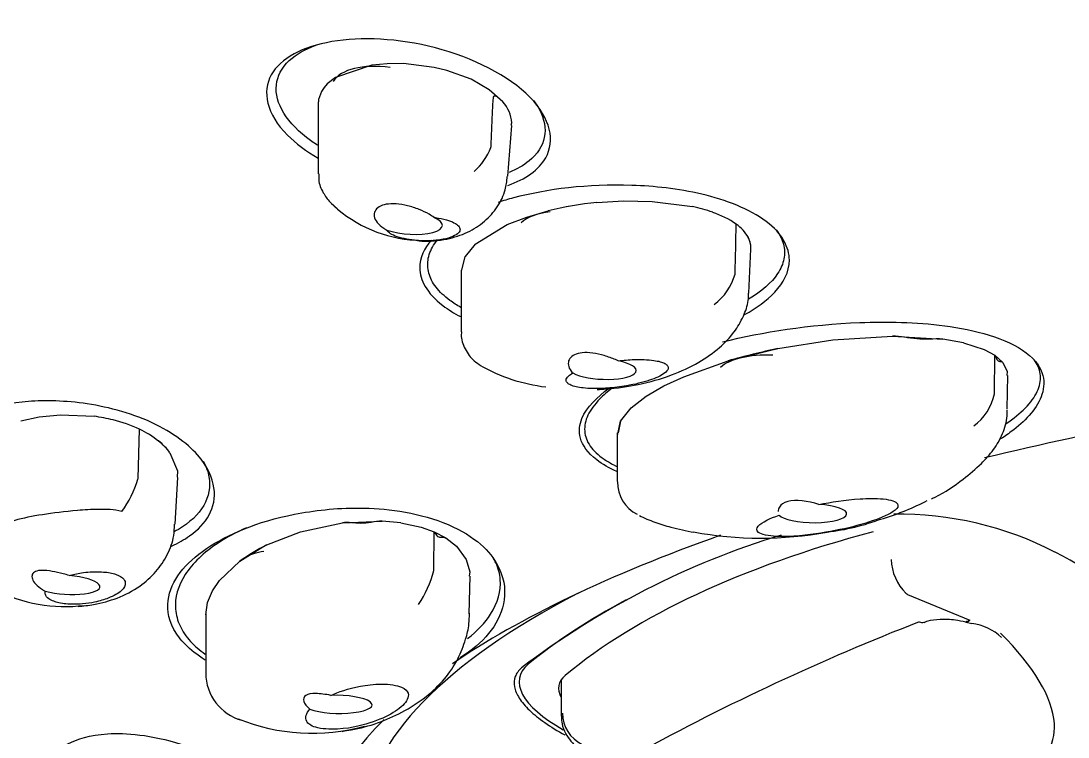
# Model space of a CAD drawing. Header units: millimetres. Extents: x -3207095 to 15275363, y 3702017 to 4798027.
# Drawn here: x 705544.976 to 705547.072, y 4470291.842 to 4470293.276 of the extents above; entities that cross this region are included whole.
import ezdxf

# ---------------------------------------------------------------- set-up
doc = ezdxf.new("R2010")
doc.units = ezdxf.units.MM
doc.linetypes.add('DUZ', pattern=[500, 500])
doc.layers.get('0').update_dxf_attribs({"color": 1, "linetype": 'DUZ'})
doc.layers.add('a_vitrifiye', color=195, linetype='Continuous')

# ---------------------------------------------------------------- blocks, each defined once
blk = doc.blocks.new('TEPEDUS')
for p, q in [((38577.428, -2198.662), (38577.21, -2198.663)), ((38577.837, -2198.713), (38577.428, -2198.662)), ((38577.008, -2198.683), (38576.523, -2198.846)), ((38577.21, -2198.663), (38577.008, -2198.683)), ((38578.006, -2198.753), (38577.837, -2198.713)), ((38578.331, -2198.871), (38578.006, -2198.753)), ((38576.412, -2198.932), (38576.37, -2198.98)), ((38576.523, -2198.846), (38576.412, -2198.932)), ((38578.574, -2199.01), (38578.331, -2198.871)), ((38576.334, -2199.034), (38576.297, -2199.141)), ((38576.37, -2198.98), (38576.334, -2199.034)), ((38578.755, -2199.173), (38578.574, -2199.01)), ((38576.293, -2199.197), (38576.293, -2200.133)), ((38578.821, -2200.165), (38578.875, -2199.486)), ((38578.865, -2199.485), (38578.876, -2199.453)), ((38578.595, -2199.781), (38578.598, -2199.766)), ((38580.009, -2200.516), (38580.366, -2200.494)), ((38580.366, -2200.494), (38580.747, -2200.5)), ((38580.747, -2200.5), (38581.287, -2200.571)), ((38578.811, -2200.811), (38579.073, -2200.71)), ((38579.073, -2200.71), (38579.361, -2200.627)), ((38578.388, -2201.071), (38578.811, -2200.811)), ((38578.388, -2201.071), (38578.251, -2201.236)), ((38582.038, -2201.725), (38582.065, -2201.14)), ((38578.209, -2201.418), (38578.251, -2201.236)), ((38578.2, -2201.417), (38578.2, -2202.242)), ((38581.853, -2201.47), (38581.854, -2201.461)), ((38582.425, -2202.465), (38583.155, -2202.349)), ((38583.155, -2202.349), (38583.954, -2202.3)), ((38583.954, -2202.3), (38584.624, -2202.339)), ((38584.902, -2202.39), (38584.624, -2202.339)), ((38584.902, -2202.39), (38585.174, -2202.478)), ((38581.762, -2202.63), (38582.332, -2202.484)), ((38582.332, -2202.484), (38582.425, -2202.465)), ((38585.174, -2202.478), (38585.318, -2202.555)), ((38585.314, -2203.068), (38585.318, -2202.555)), ((38585.318, -2202.555), (38585.425, -2202.649)), ((38581.169, -2202.84), (38581.762, -2202.63)), ((38585.425, -2202.649), (38585.485, -2202.77)), ((38585.425, -2202.649), (38585.485, -2202.77)), ((38580.904, -2202.964), (38581.169, -2202.84)), ((38585.485, -2202.77), (38585.478, -2202.824)), ((38585.485, -2203.27), (38585.491, -2202.825)), ((38580.668, -2203.101), (38580.904, -2202.964)), ((38580.468, -2203.255), (38580.668, -2203.101)), ((38585.314, -2203.07), (38585.314, -2203.068)), ((38580.325, -2203.432), (38580.468, -2203.255)), ((38572.326, -2203.43), (38572.571, -2203.377)), ((38572.571, -2203.377), (38572.854, -2203.348)), ((38572.854, -2203.348), (38573.303, -2203.369)), ((38573.889, -2204.199), (38573.909, -2203.542)), ((38580.284, -2203.625), (38580.325, -2203.432)), ((38580.325, -2203.432), (38580.292, -2203.59)), ((38580.282, -2203.59), (38580.282, -2204.24)), ((38574.314, -2203.856), (38574.417, -2204.095)), ((38574.417, -2204.095), (38574.411, -2204.183)), ((38573.888, -2204.208), (38573.889, -2204.199)), ((38574.384, -2204.81), (38574.421, -2204.184)), ((38576.058, -2204.909), (38576.614, -2204.79)), ((38576.614, -2204.79), (38577.145, -2204.767)), ((38577.394, -2204.791), (38577.145, -2204.767)), ((38577.394, -2204.791), (38577.667, -2204.85)), ((38575.608, -2205.085), (38576.058, -2204.909)), ((38577.667, -2204.85), (38577.837, -2204.911)), ((38577.833, -2205.425), (38577.837, -2204.911)), ((38577.837, -2204.911), (38577.994, -2204.992)), ((38575.554, -2205.112), (38575.608, -2205.085)), ((38577.994, -2204.992), (38578.137, -2205.102)), ((38577.994, -2204.992), (38578.137, -2205.102)), ((38575.248, -2205.303), (38575.554, -2205.112)), ((38578.137, -2205.102), (38578.267, -2205.278)), ((38574.977, -2205.558), (38575.248, -2205.303)), ((38578.267, -2205.278), (38578.314, -2205.445)), ((38577.833, -2205.427), (38577.833, -2205.425)), ((38578.314, -2205.445), (38578.306, -2205.503)), ((38578.308, -2206.006), (38578.317, -2205.503)), ((38574.88, -2205.7), (38574.977, -2205.558)), ((38574.815, -2205.852), (38574.88, -2205.7)), ((38584.155, -2205.746), (38584.983, -2206.089)), ((38574.792, -2206.018), (38574.815, -2205.852)), ((38574.792, -2206.011), (38574.792, -2206.806)), ((38584.936, -2206.118), (38585.011, -2206.134)), ((38584.983, -2206.089), (38584.962, -2206.103)), ((38584.983, -2206.089), (38584.97, -2206.102)), ((38579.533, -2206.886), (38579.533, -2207.37))]:
    blk.add_line(p, q)
for centre, radius, start, end in [((38576.692, -2199.192), 0.399, 172.6283, 180.392), ((38578.415, -2199.486), 0.462, 4.0638, 42.6816), ((38577.816, -2199.476), 0.837, 311.6904, 338.6517), ((38577.695, -2199.248), 1.774, 227.3314, 266.7059), ((38580.464, -2205.141), 4.647, 95.6184, 103.7248), ((38580.459, -2205.115), 4.621, 95.5953, 103.7479), ((38580.812, -2202.766), 2.246, 70.6696, 77.7998), ((38581.16, -2201.818), 1.236, 55.0037, 71.3599), ((37810.883, -2183.381), 771.183, 358.656582, 358.705292), ((38581.573, -2201.234), 0.521, 28.7109, 55.3695), ((38581.756, -2201.127), 0.309, 0.0336, 27.6316), ((38581.755, -2201.127), 0.31, 355.7483, 27.5469), ((38581.118, -2201.265), 0.763, 306.7213, 344.4058), ((38584.633, -2212.762), 10.532, 102.0996, 105.8201), ((38579.598, -2200.681), 2.311, 240.137, 263.3441), ((38584.605, -2202.914), 0.726, 306.597, 347.6159), ((38572.992, -2205.676), 2.328, 75.9291, 82.3142), ((38573.102, -2205.259), 1.897, 64.839, 76.0934), ((38573.362, -2204.709), 1.288, 51.604, 64.9034), ((38573.644, -2204.353), 0.835, 36.5931, 51.6351), ((38573.641, -2204.357), 0.839, 36.6335, 51.5947), ((38572.428, -2203.753), 1.529, 324.5283, 342.6748), ((38580.756, -2204.254), 0.471, 178.4764, 243.7697), ((38582.742, -2201.923), 3.009, 276.4445, 290.8308), ((38584.046, -2209.188), 4.512, 62.6238, 90.9605), ((38582.196, -2200.163), 4.832, 259.3209, 280.5387), ((38576.876, -2207.593), 2.811, 116.8221, 125.4164), ((38585.702, -2215.545), 11.074, 106.9683, 127.2101), ((38584.613, -2205.252), 0.679, 182.4763, 224.823), ((38576.492, -2205.095), 1.381, 325.4233, 346.0889), ((38572.918, -2203.882), 2.026, 242.2893, 277.2494), ((38584.197, -2205.653), 0.101, 229.6721, 245.6683), ((38596.271, -2236.701), 32.845, 111.3581, 118.6251), ((38584.917, -2206.852), 0.724, 47.2228, 82.5071), ((38575.442, -2206.798), 0.649, 179.7457, 255.0133), ((38576.209, -2204.991), 2.607, 247.7562, 285.5824), ((38580.008, -2207.33), 0.459, 179.9116, 245.1778)]:
    blk.add_arc(centre, radius, start, end)
for centre, major_axis, ratio, start_param, end_param in [((38577.508, -2199.327), (-1.048, 0.369), 0.485189, 5.123645, 6.160703), ((38577.494, -2200.788), (-0.454, 0.036), 0.327539, 0.910466, 3.883625), ((38580.055, -2201.269), (-1.138, 0.357), 0.46556, 5.479695, 6.023997), ((38582.809, -2203.204), (-1.25, 0.342), 0.443924, 5.201324, 5.988361), ((38580.082, -2202.739), (-0.453, 0.021), 0.299299, 0.534065, 4.238942), ((38604.465, -2209.25), (28.2, 0), 0.258819, -4.179386, -3.959327), ((38582.886, -2204.665), (-0.456, 0.006), 0.27049, 0.225517, 4.528682), ((38604.431, -2215.176), (-26.31, 6.14), 0.354398, -0.584762, -0.262497), ((38604.465, -2209.25), (28.2, 0), 0.258819, -3.770459, -3.502681), ((38576.495, -2205.75), (-1.249, 0.403), 0.340724, -0.631113, -0.267526), ((38572.927, -2205.618), (-0.453, 0.027), 0.279948, 0.929863, 4.634739), ((38604.465, -2208.915), (27.6, 0), 0.258819, 2.679592, 3.541379), ((38603.783, -2214.911), (-26.248, 5.885), 0.360919, -0.39738, -0.2746), ((38584.329, -2206.024), (-0.038, 0.0925), 0.749055, 2.388516, 3.222075), ((38580.93, -2207.29), (1.952, -0.438), 0.360919, 2.866993, 4.01786), ((38580.998, -2207.301), (1.495, -0.349), 0.354398, 2.879095, 3.43883), ((38576.554, -2207.213), (-0.456, 0.008), 0.264958, 0.619175, 4.92234), ((38604.465, -2209.25), (28.2, 0), 0.258819, 2.887167, 3.973952)]:
    blk.add_ellipse(centre, major_axis=major_axis, ratio=ratio, start_param=start_param, end_param=end_param)
for points, knots in [([(38560.515, -2202.905), (38560.517, -2202.816), (38560.524, -2202.591), (38560.597, -2202.181), (38560.763, -2201.706), (38561.012, -2201.229), (38561.342, -2200.755), (38561.752, -2200.285), (38562.241, -2199.819), (38562.81, -2199.358), (38563.457, -2198.901), (38564.182, -2198.452), (38564.984, -2198.009), (38565.86, -2197.575), (38566.81, -2197.15), (38567.832, -2196.736), (38568.923, -2196.333), (38570.082, -2195.942), (38571.307, -2195.564), (38572.595, -2195.2), (38573.943, -2194.85), (38575.349, -2194.516), (38576.811, -2194.198), (38578.325, -2193.896), (38579.889, -2193.611), (38581.5, -2193.345), (38583.154, -2193.096), (38584.848, -2192.866), (38586.58, -2192.656), (38588.346, -2192.465), (38590.142, -2192.294), (38591.965, -2192.143), (38593.812, -2192.013), (38595.679, -2191.904), (38597.563, -2191.816), (38599.46, -2191.749), (38601.367, -2191.703), (38603.279, -2191.679), (38605.193, -2191.677), (38607.107, -2191.696), (38609.015, -2191.736), (38610.914, -2191.798), (38612.802, -2191.881), (38614.673, -2191.985), (38616.526, -2192.11), (38618.355, -2192.256), (38620.158, -2192.422), (38621.931, -2192.608), (38623.672, -2192.814), (38625.376, -2193.039), (38627.04, -2193.283), (38628.661, -2193.546), (38630.237, -2193.826), (38631.764, -2194.124), (38633.239, -2194.439), (38634.659, -2194.769), (38636.022, -2195.116), (38637.325, -2195.476), (38638.565, -2195.851), (38639.741, -2196.24), (38640.849, -2196.64), (38641.888, -2197.052), (38642.856, -2197.475), (38643.751, -2197.908), (38644.571, -2198.349), (38645.314, -2198.797), (38645.979, -2199.252), (38646.566, -2199.713), (38647.072, -2200.176), (38647.5, -2200.644), (38647.84, -2201.108), (38648.061, -2201.479), (38648.133, -2201.67), (38648.153, -2201.722)], [0, 0, 0, 0, 0.007517, 0.022303, 0.03701, 0.051568, 0.065983, 0.080301, 0.094565, 0.108806, 0.123041, 0.137278, 0.151523, 0.165777, 0.180042, 0.194316, 0.208599, 0.222889, 0.237186, 0.251488, 0.265795, 0.280106, 0.29442, 0.308738, 0.323057, 0.337379, 0.351703, 0.366028, 0.380355, 0.394683, 0.409012, 0.423341, 0.437672, 0.452003, 0.466334, 0.480666, 0.494998, 0.50933, 0.523662, 0.537995, 0.552327, 0.566659, 0.580991, 0.595323, 0.609654, 0.623985, 0.638315, 0.652644, 0.666973, 0.6813, 0.695626, 0.709951, 0.724274, 0.738595, 0.752915, 0.767231, 0.781545, 0.795855, 0.810161, 0.824462, 0.838757, 0.853047, 0.867328, 0.881601, 0.895864, 0.910117, 0.924359, 0.938592, 0.952821, 0.967052, 0.981301, 0.995595, 1, 1, 1, 1]), ([(38578.821, -2200.288), (38579.059, -2200.205), (38579.236, -2200.08), (38579.454, -2199.692), (38579.396, -2199.397), (38578.838, -2198.826), (38578.353, -2198.581), (38577.356, -2198.322), (38576.864, -2198.302), (38576.085, -2198.436), (38575.789, -2198.591), (38575.541, -2199.035), (38575.599, -2199.331), (38575.882, -2199.617)], [0.2847475, 0.2847475, 0.2847475, 0.2847475, 0.375, 0.375, 0.5, 0.5, 0.625, 0.625, 0.75, 0.75, 0.875, 0.875, 1, 1, 1, 1]), ([(38576.135, -2199.647), (38575.987, -2199.529), (38575.874, -2199.402), (38575.739, -2199.148), (38575.717, -2199.02), (38575.764, -2198.785), (38575.834, -2198.677), (38576.041, -2198.51), (38576.167, -2198.446), (38576.316, -2198.398)], [0, 0, 0, 0, 0.0625, 0.0625, 0.125, 0.125, 0.1875, 0.1875, 0.2413173, 0.2413173, 0.2413173, 0.2413173]), ([(38578.598, -2199.766), (38578.604, -2199.622), (38578.61, -2199.479), (38578.618, -2199.3), (38578.619, -2199.264), (38578.623, -2199.192), (38578.624, -2199.156), (38578.631, -2199.113), (38578.633, -2199.104), (38578.641, -2199.091), (38578.649, -2199.091), (38578.668, -2199.098), (38578.681, -2199.107), (38578.716, -2199.132), (38578.737, -2199.151), (38578.755, -2199.173)], [0, 0, 0, 0, 0.5, 0.5, 0.625, 0.625, 0.75, 0.75, 0.78125, 0.78125, 0.8125, 0.8125, 0.875, 0.875, 1, 1, 1, 1]), ([(38579.166, -2199.155), (38579.195, -2199.195), (38579.221, -2199.234), (38579.31, -2199.401), (38579.332, -2199.528), (38579.285, -2199.764), (38579.215, -2199.871), (38579.032, -2200.02), (38578.942, -2200.071), (38578.838, -2200.113)], [0.5429822, 0.5429822, 0.5429822, 0.5429822, 0.5625, 0.5625, 0.625, 0.625, 0.6875, 0.6875, 0.7280798, 0.7280798, 0.7280798, 0.7280798]), ([(38576.302, -2200.133), (38576.299, -2200.163), (38576.293, -2200.246), (38576.352, -2200.385), (38576.441, -2200.508), (38576.508, -2200.564), (38576.544, -2200.594)], [0, 0, 0, 0, 0.1436, 0.469798, 0.761512, 1, 1, 1, 1]), ([(38577.595, -2201.02), (38577.625, -2201.024), (38577.759, -2201.043), (38578.002, -2201.014), (38578.283, -2200.926), (38578.515, -2200.777), (38578.687, -2200.583), (38578.794, -2200.369), (38578.808, -2200.233), (38578.814, -2200.167)], [0, 0, 0, 0, 0.045144, 0.240866, 0.418645, 0.585063, 0.74247, 0.89357, 1, 1, 1, 1]), ([(38581.981, -2202.01), (38582.139, -2201.925), (38582.275, -2201.826), (38582.499, -2201.588), (38582.577, -2201.444), (38582.577, -2201.121), (38582.486, -2200.933), (38582.049, -2200.604), (38581.729, -2200.48), (38581.09, -2200.33), (38580.775, -2200.297), (38579.881, -2200.267), (38579.348, -2200.336), (38578.827, -2200.473), (38578.758, -2200.493), (38578.691, -2200.514)], [0.318604, 0.318604, 0.318604, 0.318604, 0.375, 0.375, 0.4375, 0.4375, 0.5, 0.5, 0.5625, 0.5625, 0.625, 0.625, 0.75, 0.75, 0.7696451, 0.7696451, 0.7696451, 0.7696451]), ([(38577.837, -2200.714), (38577.817, -2200.7), (38577.795, -2200.686), (38577.771, -2200.672), (38577.731, -2200.649), (38577.686, -2200.627), (38577.638, -2200.608), (38577.589, -2200.589), (38577.536, -2200.572), (38577.485, -2200.559), (38577.433, -2200.547), (38577.381, -2200.538), (38577.332, -2200.535), (38577.284, -2200.532), (38577.239, -2200.533), (38577.2, -2200.54), (38577.163, -2200.546), (38577.13, -2200.558), (38577.104, -2200.573), (38577.079, -2200.588), (38577.061, -2200.607), (38577.05, -2200.629), (38577.038, -2200.65), (38577.035, -2200.675), (38577.04, -2200.7), (38577.044, -2200.727), (38577.058, -2200.755), (38577.079, -2200.781), (38577.1, -2200.808), (38577.13, -2200.835), (38577.167, -2200.859), (38577.179, -2200.868), (38577.192, -2200.876), (38577.206, -2200.883)], [0, 0, 0, 0, 0.061282, 0.061282, 0.061282, 0.164028, 0.164028, 0.164028, 0.268199, 0.268199, 0.268199, 0.371828, 0.371828, 0.371828, 0.472058, 0.472058, 0.472058, 0.568013, 0.568013, 0.568013, 0.662537, 0.662537, 0.662537, 0.759544, 0.759544, 0.759544, 0.860669, 0.860669, 0.860669, 0.964553, 0.964553, 0.964553, 1, 1, 1, 1]), ([(38577.837, -2200.714), (38577.843, -2200.715), (38577.85, -2200.716), (38577.857, -2200.717), (38577.908, -2200.724), (38577.958, -2200.734), (38578.002, -2200.747), (38578.041, -2200.758), (38578.076, -2200.771), (38578.103, -2200.785), (38578.129, -2200.799), (38578.15, -2200.814), (38578.163, -2200.828), (38578.177, -2200.844), (38578.184, -2200.859), (38578.184, -2200.874), (38578.185, -2200.891), (38578.177, -2200.907), (38578.163, -2200.922), (38578.147, -2200.939), (38578.121, -2200.955), (38578.09, -2200.968), (38578.054, -2200.984), (38578.009, -2200.997), (38577.958, -2201.006), (38577.903, -2201.017), (38577.841, -2201.024), (38577.775, -2201.026), (38577.712, -2201.028), (38577.644, -2201.026), (38577.578, -2201.02), (38577.53, -2201.015), (38577.482, -2201.008), (38577.439, -2200.998), (38577.395, -2200.989), (38577.354, -2200.977), (38577.319, -2200.963), (38577.288, -2200.951), (38577.261, -2200.936), (38577.242, -2200.922), (38577.225, -2200.909), (38577.213, -2200.896), (38577.206, -2200.883)], [0, 0, 0, 0, 0.009825, 0.009825, 0.009825, 0.086659, 0.086659, 0.086659, 0.154849, 0.154849, 0.154849, 0.219171, 0.219171, 0.219171, 0.285791, 0.285791, 0.285791, 0.359482, 0.359482, 0.359482, 0.443679, 0.443679, 0.443679, 0.539154, 0.539154, 0.539154, 0.641091, 0.641091, 0.641091, 0.738444, 0.738444, 0.738444, 0.808507, 0.808507, 0.808507, 0.878915, 0.878915, 0.878915, 0.943968, 0.943968, 0.943968, 1, 1, 1, 1]), ([(38582.4, -2200.879), (38582.401, -2200.88), (38582.401, -2200.88), (38582.449, -2200.942), (38582.481, -2201.005), (38582.516, -2201.135), (38582.518, -2201.202), (38582.492, -2201.334), (38582.463, -2201.4), (38582.34, -2201.586), (38582.208, -2201.702), (38582.034, -2201.806)], [0.5310535, 0.5310535, 0.5310535, 0.5310535, 0.53125, 0.53125, 0.5625, 0.5625, 0.59375, 0.59375, 0.625, 0.625, 0.6830385, 0.6830385, 0.6830385, 0.6830385]), ([(38577.804, -2201.017), (38577.707, -2201.127), (38577.645, -2201.252), (38577.648, -2201.546), (38577.737, -2201.725), (38577.956, -2201.891)], [0.8811041, 0.8811041, 0.8811041, 0.8811041, 0.9375, 0.9375, 1, 1, 1, 1]), ([(38578.049, -2201.822), (38577.974, -2201.767), (38577.912, -2201.708), (38577.817, -2201.585), (38577.785, -2201.522), (38577.75, -2201.392), (38577.748, -2201.325), (38577.774, -2201.193), (38577.803, -2201.127), (38577.858, -2201.044), (38577.87, -2201.026), (38577.884, -2201.009)], [0, 0, 0, 0, 0.03125, 0.03125, 0.0625, 0.0625, 0.09375, 0.09375, 0.125, 0.125, 0.1335452, 0.1335452, 0.1335452, 0.1335452]), ([(38580.012, -2203.011), (38580.053, -2203.009), (38580.241, -2202.998), (38580.584, -2202.949), (38580.998, -2202.831), (38581.359, -2202.665), (38581.636, -2202.472), (38581.838, -2202.262), (38581.963, -2202.05), (38582.03, -2201.865), (38582.032, -2201.762), (38582.032, -2201.727)], [0.1868103, 0.1868103, 0.1868103, 0.1868103, 0.2217341, 0.3509482, 0.4958942, 0.6275041, 0.7400757, 0.8326424, 0.9090302, 0.9737594, 1, 1, 1, 1]), ([(38581.686, -2202.377), (38582.225, -2202.242), (38582.836, -2202.144), (38583.877, -2202.104), (38584.258, -2202.11), (38585.041, -2202.212), (38585.48, -2202.324), (38585.737, -2202.52)], [0.7559198, 0.7559198, 0.7559198, 0.7559198, 0.875, 0.875, 0.9375, 0.9375, 1, 1, 1, 1]), ([(38578.205, -2202.241), (38578.203, -2202.255), (38578.194, -2202.327), (38578.245, -2202.475), (38578.345, -2202.617), (38578.43, -2202.672), (38578.467, -2202.695)], [0, 0, 0, 0, 0.070181, 0.429774, 0.792703, 1, 1, 1, 1]), ([(38584.624, -2202.339), (38584.566, -2202.331), (38584.507, -2202.337), (38584.39, -2202.342), (38584.333, -2202.342), (38584.166, -2202.327), (38584.061, -2202.299), (38583.954, -2202.3)], [0, 0, 0, 0, 0.25, 0.25, 0.5, 0.5, 1, 1, 1, 1]), ([(38580.295, -2202.628), (38580.271, -2202.617), (38580.247, -2202.607), (38580.222, -2202.598), (38580.174, -2202.579), (38580.122, -2202.562), (38580.07, -2202.549), (38580.019, -2202.535), (38579.966, -2202.526), (38579.916, -2202.521), (38579.869, -2202.517), (38579.824, -2202.518), (38579.785, -2202.525), (38579.749, -2202.531), (38579.717, -2202.542), (38579.692, -2202.558), (38579.668, -2202.573), (38579.65, -2202.592), (38579.64, -2202.613), (38579.629, -2202.635), (38579.625, -2202.66), (38579.629, -2202.685), (38579.633, -2202.712), (38579.646, -2202.74), (38579.667, -2202.766), (38579.673, -2202.774), (38579.681, -2202.782), (38579.689, -2202.79)], [0, 0, 0, 0, 0.068486, 0.068486, 0.068486, 0.201821, 0.201821, 0.201821, 0.337135, 0.337135, 0.337135, 0.46705, 0.46705, 0.46705, 0.587439, 0.587439, 0.587439, 0.704615, 0.704615, 0.704615, 0.827444, 0.827444, 0.827444, 0.958845, 0.958845, 0.958845, 1, 1, 1, 1]), ([(38585.318, -2202.555), (38585.326, -2202.57), (38585.335, -2202.587), (38585.345, -2202.607), (38585.349, -2202.615), (38585.359, -2202.624), (38585.372, -2202.633), (38585.387, -2202.636), (38585.401, -2202.637), (38585.413, -2202.639), (38585.421, -2202.646), (38585.425, -2202.649)], [0, 0, 0, 0, 0.251818, 0.280603, 0.323545, 0.396023, 0.503919, 0.628342, 0.752827, 0.887063, 1, 1, 1, 1]), ([(38585.737, -2202.52), (38585.993, -2202.717), (38586.004, -2202.933), (38585.866, -2203.286), (38585.717, -2203.439), (38585.487, -2203.61), (38585.435, -2203.646), (38585.381, -2203.68)], [0, 0, 0, 0, 0.0625, 0.0625, 0.125, 0.125, 0.1420083, 0.1420083, 0.1420083, 0.1420083]), ([(38580.295, -2202.628), (38580.362, -2202.62), (38580.433, -2202.614), (38580.507, -2202.612), (38580.55, -2202.61), (38580.594, -2202.61), (38580.639, -2202.612), (38580.684, -2202.614), (38580.729, -2202.617), (38580.771, -2202.624), (38580.801, -2202.628), (38580.828, -2202.633), (38580.853, -2202.64), (38580.877, -2202.647), (38580.898, -2202.655), (38580.914, -2202.664), (38580.929, -2202.672), (38580.941, -2202.681), (38580.948, -2202.689), (38580.96, -2202.703), (38580.963, -2202.718), (38580.961, -2202.731), (38580.956, -2202.754), (38580.937, -2202.775), (38580.91, -2202.795), (38580.863, -2202.83), (38580.792, -2202.861), (38580.71, -2202.888), (38580.622, -2202.917), (38580.518, -2202.943), (38580.403, -2202.962), (38580.324, -2202.976), (38580.238, -2202.987), (38580.147, -2202.993), (38580.085, -2202.997), (38580.02, -2203), (38579.953, -2202.998), (38579.911, -2202.998), (38579.868, -2202.995), (38579.827, -2202.991), (38579.795, -2202.987), (38579.763, -2202.982), (38579.735, -2202.976), (38579.706, -2202.969), (38579.681, -2202.961), (38579.661, -2202.952), (38579.643, -2202.945), (38579.63, -2202.936), (38579.62, -2202.927), (38579.606, -2202.915), (38579.6, -2202.902), (38579.6, -2202.889), (38579.599, -2202.869), (38579.611, -2202.849), (38579.631, -2202.831), (38579.646, -2202.817), (38579.666, -2202.803), (38579.689, -2202.79)], [0, 0, 0, 0, 0.068768, 0.068768, 0.068768, 0.108445, 0.108445, 0.108445, 0.148669, 0.148669, 0.148669, 0.176213, 0.176213, 0.176213, 0.203883, 0.203883, 0.203883, 0.230171, 0.230171, 0.230171, 0.271552, 0.271552, 0.271552, 0.339113, 0.339113, 0.339113, 0.457551, 0.457551, 0.457551, 0.584507, 0.584507, 0.584507, 0.671712, 0.671712, 0.671712, 0.731303, 0.731303, 0.731303, 0.769229, 0.769229, 0.769229, 0.798889, 0.798889, 0.798889, 0.828831, 0.828831, 0.828831, 0.855141, 0.855141, 0.855141, 0.893025, 0.893025, 0.893025, 0.952889, 0.952889, 0.952889, 1, 1, 1, 1]), ([(38585.469, -2203.466), (38585.57, -2203.398), (38585.656, -2203.329), (38585.796, -2203.186), (38585.849, -2203.112), (38585.917, -2202.968), (38585.931, -2202.896), (38585.924, -2202.793), (38585.916, -2202.759), (38585.892, -2202.693), (38585.875, -2202.661), (38585.849, -2202.623), (38585.844, -2202.617), (38585.84, -2202.611)], [0.8449565, 0.8449565, 0.8449565, 0.8449565, 0.875, 0.875, 0.90625, 0.90625, 0.9375, 0.9375, 0.953125, 0.953125, 0.96875, 0.96875, 0.9717417, 0.9717417, 0.9717417, 0.9717417]), ([(38580.216, -2202.991), (38580.152, -2203.039), (38580.096, -2203.088), (38579.977, -2203.21), (38579.924, -2203.283), (38579.856, -2203.427), (38579.842, -2203.499), (38579.849, -2203.602), (38579.857, -2203.636), (38579.881, -2203.702), (38579.898, -2203.734), (38579.942, -2203.797), (38579.969, -2203.828), (38580.032, -2203.887), (38580.068, -2203.915), (38580.108, -2203.942), (38580.148, -2203.969), (38580.193, -2203.995), (38580.254, -2204.026), (38580.265, -2204.031), (38580.277, -2204.037)], [0.3540708, 0.3540708, 0.3540708, 0.3540708, 0.375, 0.375, 0.40625, 0.40625, 0.4375, 0.4375, 0.453125, 0.453125, 0.46875, 0.46875, 0.484375, 0.484375, 0.5, 0.5, 0.5, 0.515625, 0.515625, 0.5192501, 0.5192501, 0.5192501, 0.5192501]), ([(38580.274, -2204.106), (38580.174, -2204.06), (38580.083, -2204.008), (38579.757, -2203.757), (38579.744, -2203.558), (38579.874, -2203.244), (38580.008, -2203.113), (38580.174, -2202.995)], [0.4815775, 0.4815775, 0.4815775, 0.4815775, 0.5, 0.5, 0.5625, 0.5625, 0.6217874, 0.6217874, 0.6217874, 0.6217874]), ([(38574.335, -2205.1), (38574.425, -2205.061), (38574.506, -2205.015), (38574.803, -2204.805), (38574.937, -2204.593), (38574.884, -2204.19), (38574.821, -2204.041), (38574.543, -2203.726), (38574.309, -2203.555), (38573.717, -2203.299), (38573.389, -2203.222), (38572.815, -2203.154), (38572.563, -2203.157), (38571.897, -2203.223), (38571.566, -2203.342), (38571.114, -2203.661), (38570.983, -2203.865), (38571.042, -2204.247), (38571.107, -2204.388), (38571.324, -2204.62), (38571.428, -2204.706), (38571.555, -2204.789)], [0.21127, 0.21127, 0.21127, 0.21127, 0.25, 0.25, 0.375, 0.375, 0.4375, 0.4375, 0.5, 0.5, 0.5625, 0.5625, 0.625, 0.625, 0.75, 0.75, 0.875, 0.875, 0.9375, 0.9375, 0.9714826, 0.9714826, 0.9714826, 0.9714826]), ([(38584.474, -2204.468), (38584.492, -2204.46), (38584.639, -2204.395), (38584.874, -2204.23), (38585.118, -2204.028), (38585.303, -2203.824), (38585.427, -2203.612), (38585.483, -2203.417), (38585.484, -2203.313), (38585.484, -2203.283)], [0, 0, 0, 0, 0.034121, 0.320291, 0.530229, 0.681642, 0.822793, 0.956449, 1, 1, 1, 1]), ([(38574.759, -2203.971), (38574.787, -2204.022), (38574.809, -2204.074), (38574.859, -2204.259), (38574.847, -2204.391), (38574.73, -2204.637), (38574.625, -2204.75), (38574.446, -2204.867), (38574.408, -2204.89), (38574.369, -2204.91)], [0.6004544, 0.6004544, 0.6004544, 0.6004544, 0.625, 0.625, 0.6875, 0.6875, 0.75, 0.75, 0.7652828, 0.7652828, 0.7652828, 0.7652828]), ([(38582.971, -2204.545), (38583.135, -2204.513), (38583.317, -2204.484), (38583.621, -2204.465), (38583.73, -2204.462), (38583.931, -2204.482), (38584.003, -2204.509), (38584.052, -2204.594), (38583.959, -2204.649), (38583.754, -2204.745), (38583.623, -2204.789), (38583.336, -2204.866), (38583.176, -2204.9), (38582.818, -2204.955), (38582.617, -2204.98), (38582.301, -2204.966), (38582.202, -2204.947), (38582.128, -2204.892), (38582.139, -2204.862), (38582.212, -2204.78), (38582.32, -2204.731), (38582.442, -2204.687)], [0, 0, 0, 0, 0.125, 0.125, 0.1875, 0.1875, 0.25, 0.25, 0.375, 0.375, 0.5, 0.5, 0.625, 0.625, 0.75, 0.75, 0.8125, 0.8125, 0.875, 0.875, 1, 1, 1, 1]), ([(38582.971, -2204.545), (38582.824, -2204.501), (38582.664, -2204.478), (38582.502, -2204.521), (38582.464, -2204.547), (38582.433, -2204.598), (38582.428, -2204.619), (38582.429, -2204.641)], [0, 0, 0, 0, 0.5, 0.5, 0.75, 0.75, 0.8958594, 0.8958594, 0.8958594, 0.8958594]), ([(38573.673, -2204.64), (38573.569, -2204.61), (38573.461, -2204.611), (38573.262, -2204.613), (38573.17, -2204.618), (38572.907, -2204.64), (38572.753, -2204.66), (38572.338, -2204.725), (38572.123, -2204.779), (38571.813, -2204.983), (38571.716, -2205.133), (38571.692, -2205.356), (38571.704, -2205.43), (38571.773, -2205.537), (38571.804, -2205.571), (38571.879, -2205.628), (38571.913, -2205.65), (38571.958, -2205.672)], [0, 0, 0, 0, 0.0625, 0.0625, 0.125, 0.125, 0.25, 0.25, 0.5, 0.5, 0.75, 0.75, 0.875, 0.875, 0.9375, 0.9375, 0.9778632, 0.9778632, 0.9778632, 0.9778632]), ([(38574.786, -2206.622), (38574.565, -2206.486), (38574.438, -2206.342), (38574.28, -2206.056), (38574.27, -2205.911), (38574.352, -2205.513), (38574.558, -2205.288), (38575.155, -2204.909), (38575.551, -2204.75), (38576.336, -2204.612), (38576.633, -2204.583), (38577.311, -2204.61), (38577.74, -2204.677), (38578.09, -2204.842)], [0.5131161, 0.5131161, 0.5131161, 0.5131161, 0.5625, 0.5625, 0.625, 0.625, 0.75, 0.75, 0.875, 0.875, 0.9375, 0.9375, 1, 1, 1, 1]), ([(38573.088, -2205.905), (38573.159, -2205.901), (38573.345, -2205.875), (38573.624, -2205.801), (38573.906, -2205.653), (38574.13, -2205.455), (38574.284, -2205.225), (38574.369, -2205.003), (38574.374, -2204.865), (38574.376, -2204.808)], [0.0722483, 0.0722483, 0.0722483, 0.0722483, 0.1684847, 0.3290139, 0.5055312, 0.6584036, 0.7983385, 0.9293465, 1, 1, 1, 1]), ([(38577.145, -2204.767), (38577.095, -2204.765), (38577.046, -2204.776), (38576.95, -2204.792), (38576.904, -2204.797), (38576.773, -2204.798), (38576.693, -2204.779), (38576.614, -2204.79)], [0, 0, 0, 0, 0.25, 0.25, 0.5, 0.5, 1, 1, 1, 1]), ([(38580.577, -2204.692), (38580.634, -2204.726), (38580.71, -2204.755), (38580.853, -2204.807), (38580.925, -2204.829), (38581.099, -2204.876), (38581.203, -2204.898), (38581.304, -2204.916)], [0, 0, 0, 0, 0.03125, 0.03125, 0.0625, 0.0625, 0.1074052, 0.1074052, 0.1074052, 0.1074052]), ([(38575.335, -2204.858), (38575.197, -2204.918), (38575.07, -2204.986), (38574.765, -2205.186), (38574.615, -2205.33), (38574.421, -2205.632), (38574.376, -2205.789), (38574.395, -2206.018), (38574.415, -2206.093), (38574.482, -2206.238), (38574.529, -2206.308), (38574.644, -2206.433), (38574.709, -2206.49), (38574.785, -2206.542)], [0.2132564, 0.2132564, 0.2132564, 0.2132564, 0.25, 0.25, 0.3125, 0.3125, 0.375, 0.375, 0.40625, 0.40625, 0.4375, 0.4375, 0.4661717, 0.4661717, 0.4661717, 0.4661717]), ([(38577.837, -2204.911), (38577.848, -2204.926), (38577.86, -2204.941), (38577.873, -2204.96), (38577.879, -2204.968), (38577.892, -2204.976), (38577.911, -2204.983), (38577.932, -2204.984), (38577.954, -2204.983), (38577.975, -2204.983), (38577.988, -2204.99), (38577.994, -2204.992)], [0, 0, 0, 0, 0.251818, 0.280603, 0.323545, 0.396023, 0.503919, 0.628342, 0.752827, 0.887063, 1, 1, 1, 1]), ([(38578.09, -2204.842), (38578.44, -2205.007), (38578.617, -2205.214), (38578.787, -2205.566), (38578.793, -2205.726), (38578.701, -2206.163), (38578.49, -2206.4), (38578.188, -2206.591), (38578.186, -2206.592), (38578.184, -2206.594)], [0, 0, 0, 0, 0.0625, 0.0625, 0.125, 0.125, 0.25, 0.25, 0.2509166, 0.2509166, 0.2509166, 0.2509166]), ([(38584.944, -2208.834), (38586.032, -2208.861), (38586.961, -2208.725), (38588.257, -2208.12), (38588.506, -2207.598), (38587.988, -2206.42), (38587.227, -2205.761), (38586.121, -2205.181)], [0.2855218, 0.2855218, 0.2855218, 0.2855218, 0.5, 0.5, 0.75, 0.75, 1, 1, 1, 1]), ([(38578.284, -2206.336), (38578.414, -2206.234), (38578.518, -2206.124), (38578.689, -2205.859), (38578.733, -2205.701), (38578.715, -2205.472), (38578.695, -2205.397), (38578.652, -2205.305), (38578.641, -2205.285), (38578.63, -2205.266)], [0.7651779, 0.7651779, 0.7651779, 0.7651779, 0.8125, 0.8125, 0.875, 0.875, 0.90625, 0.90625, 0.9148854, 0.9148854, 0.9148854, 0.9148854]), ([(38572.97, -2205.493), (38572.944, -2205.486), (38572.917, -2205.478), (38572.891, -2205.471), (38572.84, -2205.458), (38572.789, -2205.446), (38572.743, -2205.438), (38572.695, -2205.43), (38572.65, -2205.425), (38572.612, -2205.425), (38572.576, -2205.425), (38572.544, -2205.43), (38572.521, -2205.44), (38572.5, -2205.449), (38572.485, -2205.463), (38572.478, -2205.48), (38572.471, -2205.497), (38572.472, -2205.517), (38572.479, -2205.538), (38572.486, -2205.56), (38572.501, -2205.585), (38572.523, -2205.609), (38572.546, -2205.634), (38572.577, -2205.659), (38572.614, -2205.682), (38572.626, -2205.69), (38572.638, -2205.697), (38572.65, -2205.703)], [0, 0, 0, 0, 0.068486, 0.068486, 0.068486, 0.201821, 0.201821, 0.201821, 0.337135, 0.337135, 0.337135, 0.46705, 0.46705, 0.46705, 0.587439, 0.587439, 0.587439, 0.704615, 0.704615, 0.704615, 0.827444, 0.827444, 0.827444, 0.958845, 0.958845, 0.958845, 1, 1, 1, 1]), ([(38572.97, -2205.493), (38573.018, -2205.48), (38573.073, -2205.467), (38573.134, -2205.458), (38573.17, -2205.453), (38573.209, -2205.448), (38573.249, -2205.446), (38573.29, -2205.443), (38573.335, -2205.442), (38573.38, -2205.444), (38573.41, -2205.445), (38573.442, -2205.448), (38573.471, -2205.451), (38573.501, -2205.455), (38573.53, -2205.461), (38573.555, -2205.467), (38573.579, -2205.474), (38573.6, -2205.481), (38573.618, -2205.488), (38573.646, -2205.5), (38573.667, -2205.513), (38573.682, -2205.526), (38573.706, -2205.548), (38573.717, -2205.57), (38573.719, -2205.591), (38573.722, -2205.628), (38573.701, -2205.664), (38573.664, -2205.697), (38573.624, -2205.733), (38573.566, -2205.766), (38573.491, -2205.796), (38573.44, -2205.816), (38573.379, -2205.834), (38573.308, -2205.849), (38573.26, -2205.859), (38573.206, -2205.868), (38573.147, -2205.873), (38573.109, -2205.876), (38573.068, -2205.878), (38573.027, -2205.878), (38572.994, -2205.877), (38572.96, -2205.876), (38572.927, -2205.873), (38572.895, -2205.869), (38572.862, -2205.864), (38572.834, -2205.858), (38572.808, -2205.852), (38572.785, -2205.846), (38572.766, -2205.838), (38572.738, -2205.828), (38572.716, -2205.816), (38572.699, -2205.804), (38572.673, -2205.786), (38572.659, -2205.766), (38572.653, -2205.748), (38572.648, -2205.733), (38572.647, -2205.718), (38572.65, -2205.703)], [0, 0, 0, 0, 0.068768, 0.068768, 0.068768, 0.108445, 0.108445, 0.108445, 0.148669, 0.148669, 0.148669, 0.176213, 0.176213, 0.176213, 0.203883, 0.203883, 0.203883, 0.230171, 0.230171, 0.230171, 0.271552, 0.271552, 0.271552, 0.339113, 0.339113, 0.339113, 0.457551, 0.457551, 0.457551, 0.584507, 0.584507, 0.584507, 0.671712, 0.671712, 0.671712, 0.731303, 0.731303, 0.731303, 0.769229, 0.769229, 0.769229, 0.798889, 0.798889, 0.798889, 0.828831, 0.828831, 0.828831, 0.855141, 0.855141, 0.855141, 0.893025, 0.893025, 0.893025, 0.952889, 0.952889, 0.952889, 1, 1, 1, 1]), ([(38576.611, -2207.573), (38576.652, -2207.567), (38576.818, -2207.542), (38577.097, -2207.465), (38577.424, -2207.319), (38577.725, -2207.129), (38577.979, -2206.886), (38578.156, -2206.628), (38578.257, -2206.361), (38578.305, -2206.177), (38578.309, -2206.049), (38578.311, -2205.997)], [0.1636574, 0.1636574, 0.1636574, 0.1636574, 0.1992297, 0.3126271, 0.4333508, 0.5694043, 0.6876189, 0.7972118, 0.8890935, 0.9610796, 1, 1, 1, 1]), ([(38584.375, -2206.119), (38584.392, -2206.11), (38584.438, -2206.089), (38584.589, -2206.072), (38584.771, -2206.078), (38584.882, -2206.101), (38584.933, -2206.112)], [0, 0, 0, 0, 0.154334, 0.458797, 0.782281, 1, 1, 1, 1]), ([(38584.927, -2206.112), (38584.93, -2206.114), (38584.935, -2206.116), (38584.939, -2206.116), (38584.945, -2206.117), (38584.952, -2206.116), (38584.959, -2206.112), (38584.962, -2206.109), (38584.966, -2206.106), (38584.97, -2206.102)], [0.5482331, 0.5482331, 0.5482331, 0.5482331, 0.6821247, 0.6821247, 0.6821247, 0.884181, 0.884181, 0.884181, 1, 1, 1, 1]), ([(38584.962, -2206.103), (38584.956, -2206.108), (38584.949, -2206.11), (38584.943, -2206.11), (38584.94, -2206.11), (38584.937, -2206.109), (38584.934, -2206.108)], [0, 0, 0, 0, 0.205226, 0.205226, 0.205226, 0.3099963, 0.3099963, 0.3099963, 0.3099963]), ([(38585.681, -2208.202), (38585.981, -2208.011), (38586.129, -2207.762), (38586.092, -2207.12), (38585.836, -2206.711), (38585.396, -2206.263)], [0.5414201, 0.5414201, 0.5414201, 0.5414201, 0.75, 0.75, 1, 1, 1, 1]), ([(38579.005, -2206.726), (38578.964, -2206.761), (38578.936, -2206.8), (38578.904, -2206.884), (38578.9, -2206.931), (38578.919, -2207.027), (38578.94, -2207.077), (38579.008, -2207.183), (38579.054, -2207.237), (38579.225, -2207.401), (38579.387, -2207.514), (38579.582, -2207.621), (38579.584, -2207.622), (38579.586, -2207.623)], [0, 0, 0, 0, 0.125, 0.125, 0.25, 0.25, 0.375, 0.375, 0.5, 0.5, 0.75, 0.75, 0.7522755, 0.7522755, 0.7522755, 0.7522755]), ([(38576.461, -2207.093), (38576.564, -2207.047), (38576.688, -2207.003), (38576.937, -2206.955), (38577.032, -2206.942), (38577.243, -2206.941), (38577.346, -2206.959), (38577.511, -2207.033), (38577.505, -2207.093), (38577.454, -2207.202), (38577.397, -2207.255), (38577.245, -2207.355), (38577.15, -2207.402), (38576.903, -2207.489), (38576.756, -2207.531), (38576.449, -2207.549), (38576.332, -2207.541), (38576.188, -2207.498), (38576.155, -2207.469), (38576.106, -2207.386), (38576.134, -2207.33), (38576.182, -2207.277)], [0, 0, 0, 0, 0.125, 0.125, 0.1875, 0.1875, 0.25, 0.25, 0.375, 0.375, 0.5, 0.5, 0.625, 0.625, 0.75, 0.75, 0.8125, 0.8125, 0.875, 0.875, 1, 1, 1, 1]), ([(38576.461, -2207.093), (38576.388, -2207.079), (38576.318, -2207.069), (38576.202, -2207.067), (38576.155, -2207.075), (38576.099, -2207.112), (38576.089, -2207.141), (38576.109, -2207.206), (38576.138, -2207.243), (38576.182, -2207.277)], [0, 0, 0, 0, 0.25, 0.25, 0.5, 0.5, 0.75, 0.75, 1, 1, 1, 1]), ([(38579.539, -2207.371), (38579.539, -2207.409), (38579.539, -2207.486), (38579.589, -2207.606), (38579.665, -2207.713), (38579.768, -2207.809), (38579.909, -2207.906), (38580.122, -2208.02), (38580.367, -2208.13), (38580.524, -2208.187), (38580.591, -2208.211)], [0, 0, 0, 0, 0.063253, 0.151026, 0.24127, 0.348683, 0.499552, 0.688953, 0.886568, 1, 1, 1, 1]), ([(38573.163, -2209.113), (38573.097, -2209.058), (38573.038, -2209.005), (38572.73, -2208.695), (38572.622, -2208.467), (38572.609, -2208.056), (38572.704, -2207.873), (38573.079, -2207.676), (38573.243, -2207.623), (38573.721, -2207.59), (38574.068, -2207.618), (38574.459, -2207.745)], [0.5993086, 0.5993086, 0.5993086, 0.5993086, 0.625, 0.625, 0.75, 0.75, 0.875, 0.875, 0.9375, 0.9375, 1, 1, 1, 1])]:
    blk.add_open_spline(points, degree=3, knots=knots)
for points in [[(38575.882, -2199.617), (38575.992, -2199.727), (38576.132, -2199.832), (38576.292, -2199.926)], [(38576.281, -2199.751), (38576.229, -2199.718), (38576.18, -2199.683), (38576.135, -2199.647)], [(38578.196, -2201.916), (38578.143, -2201.886), (38578.093, -2201.855), (38578.049, -2201.822)], [(38577.956, -2201.891), (38578.026, -2201.944), (38578.106, -2201.994), (38578.193, -2202.039)], [(38583.819, -2204.736), (38584.037, -2204.668), (38584.238, -2204.588), (38584.417, -2204.492)]]:
    blk.add_open_spline(points, degree=3)

msp = doc.modelspace()

# ---------------------------------------------------------------- block references
at = {"layer": 'a_vitrifiye', "xscale": 0.15, "yscale": 0.15, "zscale": 0.15}
msp.add_blockref('TEPEDUS', (699759.1275, 4470622.9897), dxfattribs=at)

doc.saveas('drawing.dxf')
